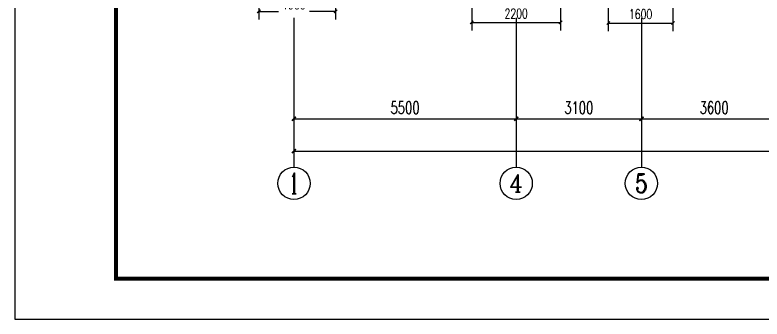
# Model space of a CAD drawing. Extents: x 1051052 to 1482120, y -981644 to -673261.
# Drawn here: x 1096817 to 1115310, y -870229 to -862699 of the extents above; entities that cross this region are included whole.
import ezdxf
from ezdxf.enums import TextEntityAlignment as Align

# ---------------------------------------------------------------- set-up
doc = ezdxf.new("R2010")
doc.units = 0
doc.header["$LTSCALE"] = 1000
doc.header["$MEASUREMENT"] = 0
for name, color, linetype in [('AXIS', 3, 'Continuous'), ('AXIS_TEXT', 7, 'Continuous'), ('PUB_DIM', 3, 'Continuous'), ('TK', 142, 'Continuous'), ('填充', 8, 'Continuous')]:
    doc.layers.add(name, color=color, linetype=linetype)
doc.styles.add('_TCH_AXIS', font='COMPLEX', dxfattribs={"bigfont": 'GBCBIG'})
doc.styles.add('_TCH_DIM_T3', font='SIMPLEX', dxfattribs={"width": 0.705882, "bigfont": 'GBCBIG'})
doc.styles.add('COMPLEX', font='COMPLEX')
doc.dimstyles.new('_TCH_ARCH&&100', dxfattribs={"dimtxt": 297.5, "dimasz": 100, "dimexe": 250, "dimexo": 300, "dimgap": 126.25, "dimtad": 1, "dimdec": 0, "dimzin": 0, "dimdsep": 46, "dimtxsty": '_TCH_DIM_T3', "dimblk": 'ARCHTICK', "dimcen": 0.09, "dimclrt": 7, "dimazin": 2, "dimtfac": 1, "dimtdec": 0, "dimtix": 1, "dimtmove": 2, "dimatfit": 3, "dimfxl": 0, "dimtolj": 1, "dimtzin": 0, "dimarcsym": 0})
doc.dimstyles.new('_TCH_ARCH&&80', dxfattribs={"dimtxt": 238, "dimasz": 80, "dimexe": 200, "dimexo": 240, "dimgap": 101, "dimtad": 1, "dimdec": 0, "dimzin": 0, "dimdsep": 46, "dimtxsty": '_TCH_DIM_T3', "dimblk": 'ARCHTICK', "dimcen": 0.09, "dimclrt": 7, "dimazin": 2, "dimtfac": 1, "dimtdec": 0, "dimtix": 1, "dimtmove": 2, "dimatfit": 3, "dimfxl": 0, "dimtolj": 1, "dimtzin": 0, "dimarcsym": 0})

# ---------------------------------------------------------------- blocks, each defined once
blk = doc.blocks.new('_ArchTick')
at = {"color": 0, "linetype": 'ByBlock', "const_width": 0.4}
blk.add_lwpolyline([(-0.5, -0.5), (0.5, 0.5)], dxfattribs=at)
blk = doc.blocks.new('*D499')
at = {"layer": 'AXIS', "color": 0, "lineweight": -2, "transparency": 16777216}
for p, q in [((1103724, -863770), (1103724, -865520)), ((1109224, -863770), (1109224, -865520)), ((1103724, -865270), (1109224, -865270))]:
    blk.add_line(p, q, dxfattribs=at)
at = {"layer": 'Defpoints', "color": 0, "transparency": 16777216}
for p in [(1103724, -862770), (1109224, -862770), (1109224, -865270)]:
    blk.add_point(p, dxfattribs=at)
at = {"layer": 'AXIS', "color": 0, "lineweight": -2, "transparency": 16777216, "xscale": 100, "yscale": 100, "zscale": 100, "rotation": 180}
blk.add_blockref('_ArchTick', (1103724, -865270), dxfattribs=at)
at = {"layer": 'AXIS', "color": 0, "lineweight": -2, "transparency": 16777216, "xscale": 100, "yscale": 100, "zscale": 100}
blk.add_blockref('_ArchTick', (1109224, -865270), dxfattribs=at)
at = {"layer": 'AXIS', "color": 7, "transparency": 16777216, "insert": (1106474, -864995), "char_height": 297.5, "attachment_point": 5, "style": '_TCH_DIM_T3'}
blk.add_mtext('\\A1;5500', dxfattribs=at)
blk = doc.blocks.new('*D506')
at = {"layer": 'AXIS', "color": 0, "lineweight": -2, "transparency": 16777216}
for p, q in [((1103724, -864570), (1103724, -866320)), ((1142624, -864570), (1142624, -866320)), ((1103724, -866070), (1142624, -866070))]:
    blk.add_line(p, q, dxfattribs=at)
at = {"layer": 'Defpoints', "color": 0, "transparency": 16777216}
for p in [(1103724, -862770), (1142624, -862770), (1142624, -866070)]:
    blk.add_point(p, dxfattribs=at)
at = {"layer": 'AXIS', "color": 0, "lineweight": -2, "transparency": 16777216, "xscale": 100, "yscale": 100, "zscale": 100, "rotation": 180}
blk.add_blockref('_ArchTick', (1103724, -866070), dxfattribs=at)
at = {"layer": 'AXIS', "color": 0, "lineweight": -2, "transparency": 16777216, "xscale": 100, "yscale": 100, "zscale": 100}
blk.add_blockref('_ArchTick', (1142624, -866070), dxfattribs=at)
at = {"layer": 'AXIS', "color": 7, "transparency": 16777216, "insert": (1123174, -865795), "char_height": 297.5, "attachment_point": 5, "style": '_TCH_DIM_T3'}
blk.add_mtext('\\A1;38900', dxfattribs=at)
blk = doc.blocks.new('_AXISO')
blk.add_circle((0, 0), 0.5)
at = {"layer": 'AXIS_TEXT', "style": 'COMPLEX', "width": 1.041667}
blk.add_attdef('A', text='', height=0.56, dxfattribs=at).set_placement((-0.25, -0.28), (0.25, -0.28), align=Align.FIT)
blk = doc.blocks.new('*D507')
at = {"layer": 'AXIS', "color": 0, "lineweight": -2, "transparency": 16777216}
for p, q in [((1109224, -863770), (1109224, -865520)), ((1112324, -863770), (1112324, -865520)), ((1109224, -865270), (1112324, -865270))]:
    blk.add_line(p, q, dxfattribs=at)
at = {"layer": 'Defpoints', "color": 0, "transparency": 16777216}
for p in [(1109224, -862770), (1112324, -862770), (1112324, -865270)]:
    blk.add_point(p, dxfattribs=at)
at = {"layer": 'AXIS', "color": 0, "lineweight": -2, "transparency": 16777216, "xscale": 100, "yscale": 100, "zscale": 100, "rotation": 180}
blk.add_blockref('_ArchTick', (1109224, -865270), dxfattribs=at)
at = {"layer": 'AXIS', "color": 0, "lineweight": -2, "transparency": 16777216, "xscale": 100, "yscale": 100, "zscale": 100}
blk.add_blockref('_ArchTick', (1112324, -865270), dxfattribs=at)
at = {"layer": 'AXIS', "color": 7, "transparency": 16777216, "insert": (1110774, -864995), "char_height": 297.5, "attachment_point": 5, "style": '_TCH_DIM_T3'}
blk.add_mtext('\\A1;3100', dxfattribs=at)
blk = doc.blocks.new('*D509')
at = {"layer": 'AXIS', "color": 0, "lineweight": -2, "transparency": 16777216}
for p, q in [((1112324, -863770), (1112324, -865520)), ((1115924, -863770), (1115924, -865520)), ((1112324, -865270), (1115924, -865270))]:
    blk.add_line(p, q, dxfattribs=at)
at = {"layer": 'Defpoints', "color": 0, "transparency": 16777216}
for p in [(1112324, -862770), (1115924, -862770), (1115924, -865270)]:
    blk.add_point(p, dxfattribs=at)
at = {"layer": 'AXIS', "color": 0, "lineweight": -2, "transparency": 16777216, "xscale": 100, "yscale": 100, "zscale": 100, "rotation": 180}
blk.add_blockref('_ArchTick', (1112324, -865270), dxfattribs=at)
at = {"layer": 'AXIS', "color": 0, "lineweight": -2, "transparency": 16777216, "xscale": 100, "yscale": 100, "zscale": 100}
blk.add_blockref('_ArchTick', (1115924, -865270), dxfattribs=at)
at = {"layer": 'AXIS', "color": 7, "transparency": 16777216, "insert": (1114124, -864995), "char_height": 297.5, "attachment_point": 5, "style": '_TCH_DIM_T3'}
blk.add_mtext('\\A1;3600', dxfattribs=at)
blk = doc.blocks.new('A2K')
at = {"layer": 'TK'}
blk.add_lwpolyline([(0, 0), (59400, 0), (59400, 42000), (0, 42000)], close=True, dxfattribs=at)
at = {"layer": 'TK', "const_width": 100}
blk.add_lwpolyline([(2500, 1000), (58400, 1000), (58400, 41000), (2500, 41000)], close=True, dxfattribs=at)
blk = doc.blocks.new('*D1222')
at = {"layer": 'Defpoints', "color": 0, "transparency": 16777216}
for p in [(1111504, -861466), (1113104, -861466), (1113104, -862899)]:
    blk.add_point(p, dxfattribs=at)
at = {"layer": 'PUB_DIM', "color": 0, "lineweight": -2, "transparency": 16777216}
for p, q in [((1111504, -861706), (1111504, -863099)), ((1113104, -861706), (1113104, -863099)), ((1111504, -862899), (1113104, -862899))]:
    blk.add_line(p, q, dxfattribs=at)
at = {"layer": 'PUB_DIM', "color": 0, "lineweight": -2, "transparency": 16777216, "xscale": 80, "yscale": 80, "zscale": 80, "rotation": 180}
blk.add_blockref('_ArchTick', (1111504, -862899), dxfattribs=at)
at = {"layer": 'PUB_DIM', "color": 0, "lineweight": -2, "transparency": 16777216, "xscale": 80, "yscale": 80, "zscale": 80}
blk.add_blockref('_ArchTick', (1113104, -862899), dxfattribs=at)
at = {"layer": 'PUB_DIM', "color": 7, "transparency": 16777216, "insert": (1112304, -862679), "char_height": 238, "attachment_point": 5, "style": '_TCH_DIM_T3'}
blk.add_mtext('\\A1;1600', dxfattribs=at)
blk = doc.blocks.new('*D1227')
at = {"layer": 'Defpoints', "color": 0, "transparency": 16777216}
for p in [(1108124, -861766), (1110324, -861766), (1110324, -862884)]:
    blk.add_point(p, dxfattribs=at)
at = {"layer": 'PUB_DIM', "color": 0, "lineweight": -2, "transparency": 16777216}
for p, q in [((1108124, -862006), (1108124, -863084)), ((1110324, -862006), (1110324, -863084)), ((1108124, -862884), (1110324, -862884))]:
    blk.add_line(p, q, dxfattribs=at)
at = {"layer": 'PUB_DIM', "color": 0, "lineweight": -2, "transparency": 16777216, "xscale": 80, "yscale": 80, "zscale": 80, "rotation": 180}
blk.add_blockref('_ArchTick', (1108124, -862884), dxfattribs=at)
at = {"layer": 'PUB_DIM', "color": 0, "lineweight": -2, "transparency": 16777216, "xscale": 80, "yscale": 80, "zscale": 80}
blk.add_blockref('_ArchTick', (1110324, -862884), dxfattribs=at)
at = {"layer": 'PUB_DIM', "color": 7, "transparency": 16777216, "insert": (1109224, -862664), "char_height": 238, "attachment_point": 5, "style": '_TCH_DIM_T3'}
blk.add_mtext('\\A1;2200', dxfattribs=at)
blk = doc.blocks.new('*D1232')
at = {"layer": 'Defpoints', "color": 0, "transparency": 16777216}
for p in [(1102854, -861616), (1104754, -861616), (1104754, -862611)]:
    blk.add_point(p, dxfattribs=at)
at = {"layer": 'PUB_DIM', "color": 0, "lineweight": -2, "transparency": 16777216}
for p, q in [((1102854, -861856), (1102854, -862811)), ((1104754, -861856), (1104754, -862811)), ((1102854, -862611), (1103343, -862611)), ((1104754, -862611), (1104105, -862611))]:
    blk.add_line(p, q, dxfattribs=at)
at = {"layer": 'PUB_DIM', "color": 0, "lineweight": -2, "transparency": 16777216, "xscale": 80, "yscale": 80, "zscale": 80, "rotation": 180}
blk.add_blockref('_ArchTick', (1102854, -862611), dxfattribs=at)
at = {"layer": 'PUB_DIM', "color": 0, "lineweight": -2, "transparency": 16777216, "xscale": 80, "yscale": 80, "zscale": 80}
blk.add_blockref('_ArchTick', (1104754, -862611), dxfattribs=at)
at = {"layer": 'PUB_DIM', "color": 7, "transparency": 16777216, "insert": (1103724, -862441), "char_height": 238, "attachment_point": 5, "style": '_TCH_DIM_T3'}
blk.add_mtext('\\A1;1900', dxfattribs=at)

msp = doc.modelspace()

# ---------------------------------------------------------------- linework, layer by layer
at = {"layer": 'AXIS'}
for p, q in [((1103723.728, -862769.816), (1103723.728, -866468.476)), ((1109223.728, -862769.816), (1109223.728, -866468.476)), ((1112323.728, -862769.816), (1112323.728, -866468.476))]:
    msp.add_line(p, q, dxfattribs=at)

# ---------------------------------------------------------------- block references
ref = msp.add_blockref('_AXISO', (1103723.728, -866868.476), dxfattribs=dict(at, xscale=800, yscale=800, zscale=800))
ref.add_attrib('A', '1', dxfattribs={"layer": 'AXIS_TEXT', "height": 514.721, "style": '_TCH_AXIS'}).set_placement((1103613.431, -867125.837), (1103834.025, -867125.837), align=Align.FIT)
ref = msp.add_blockref('_AXISO', (1109223.728, -866868.476), dxfattribs=dict(at, xscale=800, yscale=800, zscale=800))
ref.add_attrib('A', '4', dxfattribs={"layer": 'AXIS_TEXT', "height": 445.442, "style": '_TCH_AXIS'}).set_placement((1109054.036, -867091.197), (1109393.42, -867091.197), align=Align.FIT)
ref = msp.add_blockref('_AXISO', (1112323.728, -866868.476), dxfattribs=dict(at, xscale=800, yscale=800, zscale=800))
ref.add_attrib('A', '5', dxfattribs={"layer": 'AXIS_TEXT', "height": 465.948, "style": '_TCH_AXIS'}).set_placement((1112168.412, -867101.45), (1112479.044, -867101.45), align=Align.FIT)
at = {"layer": '填充'}
msp.add_blockref('A2K', (1096816.779, -870229.077), dxfattribs=at)

# ---------------------------------------------------------------- dimensions: what is measured, and where the dimension line sits
at = {"layer": 'AXIS'}
for p2, distance, picture, middle in [((1109223.728, -862769.816), -2500, '*D499', (1106473.728, -864994.816)), ((1142623.728, -862769.816), -3300, '*D506', (1123173.728, -865794.816))]:
    dim = msp.add_aligned_dim(p1=(1103723.728, -862769.816), p2=p2, distance=distance, dimstyle='_TCH_ARCH&&100', dxfattribs=at)
    dim.commit()
    dim.dimension.update_dxf_attribs({"geometry": picture, "text_midpoint": middle})
for base, p1, p2, picture, middle in [((1112323.728, -865269.816), (1109223.728, -862769.816), (1112323.728, -862769.816), '*D507', (1110773.728, -864994.816)), ((1115923.728, -865269.816), (1112323.728, -862769.816), (1115923.728, -862769.816), '*D509', (1114123.728, -864994.816))]:
    dim = msp.add_linear_dim(base=base, p1=p1, p2=p2, angle=180, dimstyle='_TCH_ARCH&&100', dxfattribs=at)
    dim.commit()
    dim.dimension.update_dxf_attribs({"geometry": picture, "text_midpoint": middle})
at = {"layer": 'PUB_DIM'}
for p1, p2, distance, picture, middle in [((1111503.728, -861466.083), (1113103.728, -861466.083), -1433.185, '*D1222', (1112303.728, -862679.268)), ((1108123.728, -861766.083), (1110323.728, -861766.083), -1117.642, '*D1227', (1109223.728, -862663.725))]:
    dim = msp.add_aligned_dim(p1=p1, p2=p2, distance=distance, dimstyle='_TCH_ARCH&&80', dxfattribs=at)
    dim.commit()
    dim.dimension.update_dxf_attribs({"geometry": picture, "text_midpoint": middle})
dim = msp.add_linear_dim(base=(1104753.728, -862610.559), p1=(1102853.728, -861616.083), p2=(1104753.728, -861616.083), angle=0, dimstyle='_TCH_ARCH&&80', dxfattribs=at)
dim.commit()
dim.dimension.update_dxf_attribs({"geometry": '*D1232', "text_midpoint": (1103723.728, -862441.163), "dimtype": 129})

doc.saveas('drawing.dxf')
